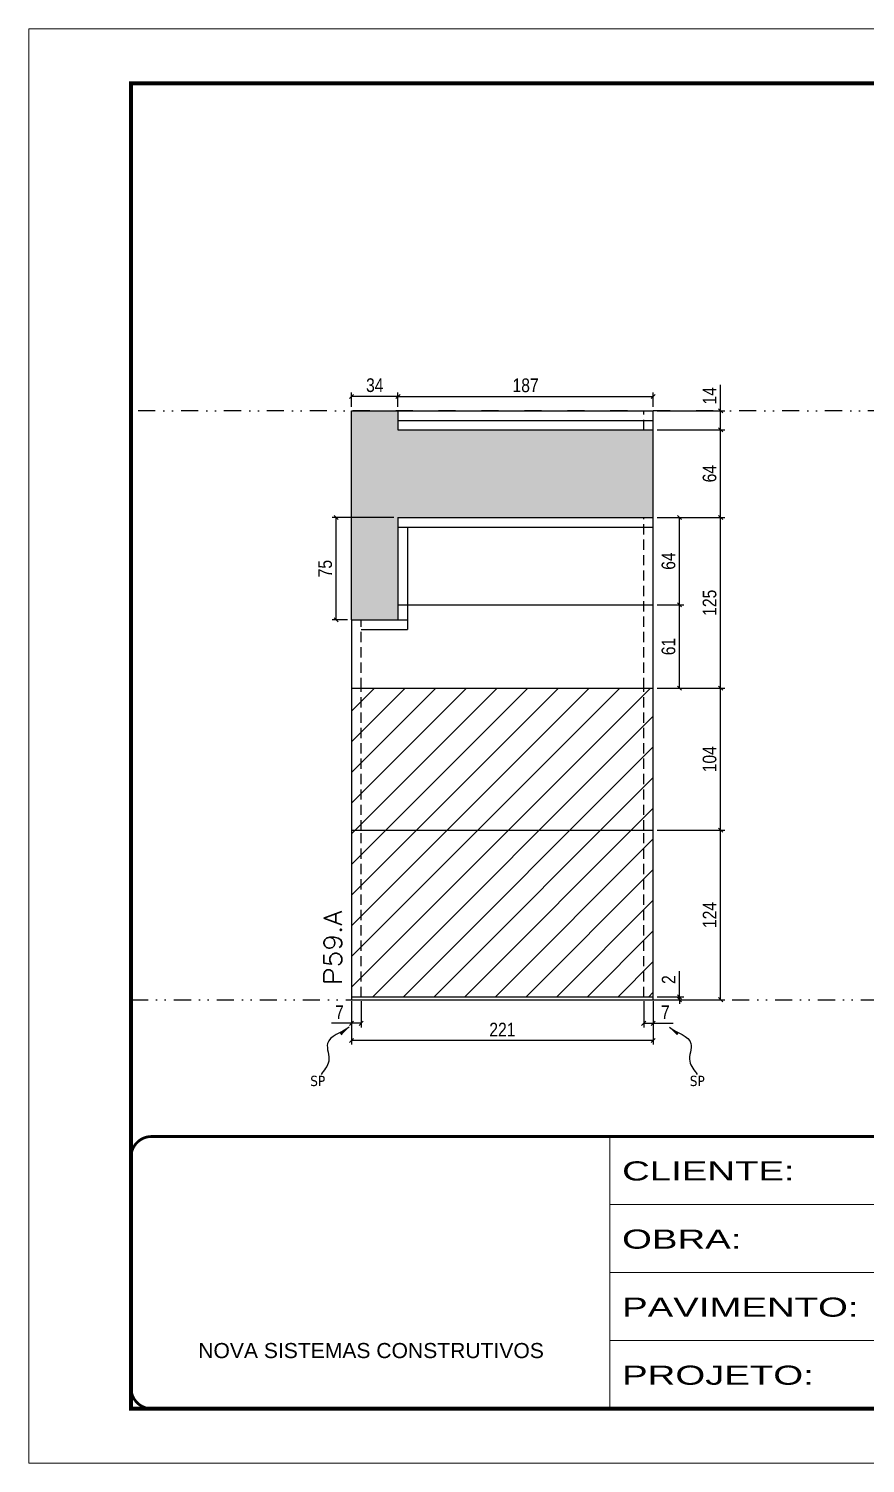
# Model space of a CAD drawing. Extents: x 14400 to 27878, y -21631 to 6985.
# Drawn here: x 14413 to 15026, y 3638 to 4688 of the extents above; entities that cross this region are included whole.
import ezdxf

# ---------------------------------------------------------------- set-up
doc = ezdxf.new("R2010")
doc.units = 0
for name, pattern in [('CONTINUO', [0]), ('DASHED', [0.75, 0.5, -0.25]), ('DIVIDE2', [0.625, 0.25, -0.125, 0, -0.125, 0, -0.125]), ('HIDDEN', [0.375, 0.25, -0.125])]:
    doc.linetypes.add(name, pattern=pattern)
for name, color, linetype in [('COTA', 241, 'Continuous'), ('Nível', 160, 'Continuous'), ('Painéis', 200, 'Continuous'), ('SARR_2.2x7', 40, 'Continuous'), ('Sarrafo de Pressão', 42, 'HIDDEN'), ('texto', 7, 'Continuous')]:
    doc.layers.add(name, color=color, linetype=linetype)
for name, color, linetype, lineweight in [('Folhas', 255, 'Continuous', 9), ('Hachura', 251, 'Continuous', 9), ('SARRAFO DE PRESSAO', 251, 'DASHED', 9), ('Texto Seção', 7, 'Continuous', 15)]:
    doc.layers.add(name, color=color, linetype=linetype, lineweight=lineweight)
doc.styles.add('ARIAL', font='arial.ttf')
doc.styles.add('COTA TECNICA', font='techl___.ttf', dxfattribs={"height": 10})
doc.styles.add('COTA TECNICA-50', font='techl___.ttf', dxfattribs={"height": 10})
doc.styles.add('REGUA-120', font='ROMANS.shx', dxfattribs={"height": 15})
doc.styles.get("Standard").update_dxf_attribs({"font": 'arial.ttf'})
doc.styles.add('Tecnologia', font='')
doc.styles.get('Tecnologia').set_extended_font_data('Forgotten Futurist')
doc.dimstyles.new('COTA PAINEL-50', dxfattribs={"dimtxt": 10, "dimasz": 3, "dimexe": 3, "dimexo": 3, "dimgap": 3, "dimtad": 1, "dimdec": 1, "dimzin": 12, "dimdsep": 46, "dimtxsty": 'COTA TECNICA-50', "dimblk1": 'OBLIQUE', "dimblk2": 'OBLIQUE', "dimsah": 1, "dimcen": 0.9, "dimclrd": 4, "dimclre": 4, "dimclrt": 240, "dimadec": 1, "dimazin": 3, "dimtfac": 1, "dimtdec": 1, "dimtmove": 0, "dimatfit": 3, "dimfxl": 1, "dimtolj": 1, "dimtzin": 12, "dimarcsym": 0})
doc.dimstyles.new('PAINEL', dxfattribs={"dimtxt": 10, "dimasz": 3, "dimexe": 3, "dimexo": 3, "dimgap": 3, "dimtad": 1, "dimdec": 1, "dimzin": 12, "dimdsep": 46, "dimtxsty": 'COTA TECNICA', "dimblk1": 'OBLIQUE', "dimblk2": 'OBLIQUE', "dimsah": 1, "dimcen": 0.9, "dimclrd": 4, "dimclre": 4, "dimclrt": 240, "dimadec": 1, "dimazin": 3, "dimtfac": 1, "dimtdec": 1, "dimtmove": 0, "dimatfit": 3, "dimfxl": 1, "dimtolj": 1, "dimtzin": 12, "dimarcsym": 0})
doc.dimstyles.get("Standard").update_dxf_attribs({"dimtxt": 0.18, "dimasz": 0.18, "dimexe": 0.18, "dimexo": 0.0625, "dimgap": 0.09, "dimtad": 0, "dimtih": 1, "dimtoh": 1, "dimdec": 4, "dimzin": 0, "dimdsep": 46, "dimtxsty": 'Standard', "dimcen": 0.09, "dimadec": 0, "dimazin": 0, "dimtfac": 1, "dimtdec": 4, "dimtofl": 0, "dimtmove": 0, "dimatfit": 3, "dimfxl": 1, "dimtolj": 1, "dimtzin": 0, "dimarcsym": 0})

# ---------------------------------------------------------------- blocks, each defined once
blk = doc.blocks.new('9999999999')
at = {"color": 30, "linetype": 'CONTINUO'}
for p, q in [((98564.6, 34230.2), (98564.6, 34429.4)), ((98564.6, 34379.6), (99584, 34379.6)), ((98564.6, 34329.8), (99488, 34329.8)), ((98564.6, 34280), (99488, 34280))]:
    blk.add_line(p, q, dxfattribs=at)
at = {"color": 30, "linetype": 'CONTINUO', "const_width": 2}
blk.add_lwpolyline([(99584, 34230.2), (99584, 34414.4, 0.414214), (99569, 34429.4), (98229, 34429.4, 0.414214), (98214, 34414.4), (98214, 34245.2, 0.414214), (98229, 34230.2), (99584, 34230.2)], format="xyb", dxfattribs=at)
at = {"layer": 'Folhas'}
blk.add_lwpolyline([(98139, 34190.2), (99624, 34190.2), (99624, 35240.2), (98139, 35240.2)], close=True, dxfattribs=at)
at = {"layer": 'Folhas', "color": 30, "const_width": 3}
blk.add_lwpolyline([(98214, 34230.2), (99584, 34230.2), (99584, 35200.2), (98214, 35200.2)], close=True, dxfattribs=at)
at = {"color": 7, "linetype": 'Continuous', "ltscale": 5, "style": 'ARIAL'}
blk.add_text('NOVA SISTEMAS CONSTRUTIVOS', height=11.059, dxfattribs=at).set_placement((98263.2, 34267.2))
at = {"layer": 'Folhas', "color": 7, "style": 'Tecnologia', "width": 1.5}
for s, p in [('CLIENTE:', (98573.7, 34397.2)), ('OBRA:', (98573.7, 34347.3)), ('PAVIMENTO:', (98573.7, 34297.5)), ('PROJETO:', (98573.7, 34247.7))]:
    blk.add_text(s, height=14, dxfattribs=at).set_placement(p)
blk = doc.blocks.new('_Oblique')
at = {"color": 0, "linetype": 'ByBlock', "lineweight": -2}
blk.add_line((-0.5, -0.5), (0.5, 0.5), dxfattribs=at)
blk = doc.blocks.new('*D1467')
at = {"layer": 'COTA', "color": 4, "lineweight": -2, "transparency": 16777216}
for p, q in [((14650, 3975.9), (14650, 3944)), ((14871, 3975.9), (14871, 3944)), ((14871, 3947), (14650, 3947))]:
    blk.add_line(p, q, dxfattribs=at)
at = {"layer": 'Defpoints', "color": 0, "transparency": 16777216}
for p in [(14650, 3978.9), (14871, 3978.9), (14650, 3947)]:
    blk.add_point(p, dxfattribs=at)
at = {"layer": 'COTA', "color": 4, "lineweight": -2, "transparency": 16777216, "xscale": 3, "yscale": 3, "zscale": 3, "rotation": 180}
blk.add_blockref('_Oblique', (14650, 3947), dxfattribs=at)
at = {"layer": 'COTA', "color": 4, "lineweight": -2, "transparency": 16777216, "xscale": 3, "yscale": 3, "zscale": 3}
blk.add_blockref('_Oblique', (14871, 3947), dxfattribs=at)
at = {"layer": 'COTA', "color": 240, "transparency": 16777216, "insert": (14760.5, 3955), "char_height": 10, "attachment_point": 5, "style": 'COTA TECNICA'}
blk.add_mtext('\\A1;221', dxfattribs=at)
blk = doc.blocks.new('*D1468')
at = {"layer": 'COTA', "color": 4, "lineweight": -2, "transparency": 16777216}
for p, q in [((14864, 3975.9), (14864, 3956.6)), ((14871, 3973.9), (14871, 3956.6)), ((14864, 3959.6), (14871, 3959.6)), ((14871, 3959.6), (14885.7, 3959.6))]:
    blk.add_line(p, q, dxfattribs=at)
at = {"layer": 'Defpoints', "color": 0, "transparency": 16777216}
for p in [(14864, 3978.9), (14871, 3976.9), (14871, 3959.6)]:
    blk.add_point(p, dxfattribs=at)
at = {"layer": 'COTA', "color": 4, "lineweight": -2, "transparency": 16777216, "xscale": 3, "yscale": 3, "zscale": 3, "rotation": 180}
blk.add_blockref('_Oblique', (14864, 3959.6), dxfattribs=at)
at = {"layer": 'COTA', "color": 4, "lineweight": -2, "transparency": 16777216, "xscale": 3, "yscale": 3, "zscale": 3}
blk.add_blockref('_Oblique', (14871, 3959.6), dxfattribs=at)
at = {"layer": 'COTA', "color": 240, "transparency": 16777216, "insert": (14879.9, 3967.7), "char_height": 10, "attachment_point": 5, "style": 'COTA TECNICA-50'}
blk.add_mtext('\\A1;7', dxfattribs=at)
blk = doc.blocks.new('*D1469')
at = {"layer": 'COTA', "color": 4, "lineweight": -2, "transparency": 16777216}
for p, q in [((14650, 3973.9), (14650, 3956.6)), ((14657, 3975.9), (14657, 3956.6)), ((14650, 3959.6), (14635.3, 3959.6)), ((14657, 3959.6), (14650, 3959.6))]:
    blk.add_line(p, q, dxfattribs=at)
at = {"layer": 'Defpoints', "color": 0, "transparency": 16777216}
for p in [(14650, 3976.9), (14657, 3978.9), (14650, 3959.6)]:
    blk.add_point(p, dxfattribs=at)
at = {"layer": 'COTA', "color": 4, "lineweight": -2, "transparency": 16777216, "xscale": 3, "yscale": 3, "zscale": 3, "rotation": 180}
blk.add_blockref('_Oblique', (14650, 3959.6), dxfattribs=at)
at = {"layer": 'COTA', "color": 4, "lineweight": -2, "transparency": 16777216, "xscale": 3, "yscale": 3, "zscale": 3}
blk.add_blockref('_Oblique', (14657, 3959.6), dxfattribs=at)
at = {"layer": 'COTA', "color": 240, "transparency": 16777216, "insert": (14641.1, 3967.7), "char_height": 10, "attachment_point": 5, "style": 'COTA TECNICA-50'}
blk.add_mtext('\\A1;7', dxfattribs=at)
blk = doc.blocks.new('*D1470')
at = {"layer": 'COTA', "color": 4, "lineweight": -2, "transparency": 16777216}
for p, q in [((14890.3, 3978.9), (14890.3, 3997.7)), ((14874, 3978.9), (14893.3, 3978.9)), ((14874, 3976.9), (14893.3, 3976.9)), ((14890.3, 3976.9), (14890.3, 3978.9)), ((14890.3, 3976.9), (14890.3, 3973.9))]:
    blk.add_line(p, q, dxfattribs=at)
at = {"layer": 'Defpoints', "color": 0, "transparency": 16777216}
for p in [(14871, 3978.9), (14871, 3976.9), (14890.3, 3976.9)]:
    blk.add_point(p, dxfattribs=at)
at = {"layer": 'COTA', "color": 4, "lineweight": -2, "transparency": 16777216, "xscale": 3, "yscale": 3, "zscale": 3}
for p, rotation in [((14890.3, 3978.9), 270), ((14890.3, 3976.9), 90)]:
    blk.add_blockref('_Oblique', p, dxfattribs=dict(at, rotation=rotation))
at = {"layer": 'COTA', "color": 240, "transparency": 16777216, "insert": (14882.3, 3991.6), "char_height": 10, "attachment_point": 5, "rotation": 90, "style": 'COTA TECNICA-50'}
blk.add_mtext('\\A1;2', dxfattribs=at)
blk = doc.blocks.new('*D1478')
at = {"layer": 'COTA', "color": 4, "linetype": 'ByBlock', "lineweight": -2, "transparency": 16777216}
for p, q in [((14874, 4100.9), (14923.4, 4100.9)), ((14920.4, 3976.9), (14920.4, 4100.9)), ((14874, 3976.9), (14923.4, 3976.9))]:
    blk.add_line(p, q, dxfattribs=at)
at = {"layer": 'Defpoints', "color": 0, "linetype": 'ByBlock', "transparency": 16777216}
for p in [(14871, 4100.9), (14920.4, 4100.9), (14871, 3976.9)]:
    blk.add_point(p, dxfattribs=at)
at = {"layer": 'COTA', "color": 4, "linetype": 'ByBlock', "lineweight": -2, "transparency": 16777216, "xscale": 3, "yscale": 3, "zscale": 3}
for p, rotation in [((14920.4, 4100.9), 90), ((14920.4, 3976.9), 270)]:
    blk.add_blockref('_Oblique', p, dxfattribs=dict(at, rotation=rotation))
at = {"layer": 'COTA', "color": 240, "linetype": 'ByBlock', "transparency": 16777216, "insert": (14912.3, 4038.9), "char_height": 10, "attachment_point": 5, "rotation": 90, "style": 'COTA TECNICA'}
blk.add_mtext('\\A1;124', dxfattribs=at)
blk = doc.blocks.new('*D1559')
at = {"layer": 'COTA', "color": 4, "lineweight": -2, "transparency": 16777216}
for p, q in [((14874, 4204.9), (14923.4, 4204.9)), ((14920.4, 4100.9), (14920.4, 4204.9)), ((14874, 4100.9), (14923.4, 4100.9))]:
    blk.add_line(p, q, dxfattribs=at)
at = {"layer": 'Defpoints', "color": 0, "transparency": 16777216}
for p in [(14871, 4204.9), (14920.4, 4204.9), (14871, 4100.9)]:
    blk.add_point(p, dxfattribs=at)
at = {"layer": 'COTA', "color": 4, "lineweight": -2, "transparency": 16777216, "xscale": 3, "yscale": 3, "zscale": 3}
for p, rotation in [((14920.4, 4204.9), 90), ((14920.4, 4100.9), 270)]:
    blk.add_blockref('_Oblique', p, dxfattribs=dict(at, rotation=rotation))
at = {"layer": 'COTA', "color": 240, "transparency": 16777216, "insert": (14912.3, 4152.9), "char_height": 10, "attachment_point": 5, "rotation": 90, "style": 'COTA TECNICA'}
blk.add_mtext('\\A1;104', dxfattribs=at)
blk = doc.blocks.new('*D3826')
at = {"layer": 'COTA', "color": 4, "lineweight": -2, "transparency": 16777216}
for p, q in [((14874, 4329.9), (14923.4, 4329.9)), ((14920.4, 4204.9), (14920.4, 4329.9)), ((14874, 4204.9), (14923.4, 4204.9))]:
    blk.add_line(p, q, dxfattribs=at)
at = {"layer": 'Defpoints', "color": 0, "transparency": 16777216}
for p in [(14871, 4329.9), (14920.4, 4329.9), (14871, 4204.9)]:
    blk.add_point(p, dxfattribs=at)
at = {"layer": 'COTA', "color": 4, "lineweight": -2, "transparency": 16777216, "xscale": 3, "yscale": 3, "zscale": 3}
for p, rotation in [((14920.4, 4329.9), 90), ((14920.4, 4204.9), 270)]:
    blk.add_blockref('_Oblique', p, dxfattribs=dict(at, rotation=rotation))
at = {"layer": 'COTA', "color": 240, "transparency": 16777216, "insert": (14912.3, 4267.4), "char_height": 10, "attachment_point": 5, "rotation": 90, "style": 'COTA TECNICA'}
blk.add_mtext('\\A1;125', dxfattribs=at)
blk = doc.blocks.new('*D3827')
at = {"layer": 'COTA', "color": 4, "lineweight": -2, "transparency": 16777216}
for p, q in [((14874, 4393.9), (14923.4, 4393.9)), ((14920.4, 4329.9), (14920.4, 4393.9)), ((14874, 4329.9), (14923.4, 4329.9))]:
    blk.add_line(p, q, dxfattribs=at)
at = {"layer": 'Defpoints', "color": 0, "transparency": 16777216}
for p in [(14871, 4393.9), (14920.4, 4393.9), (14871, 4329.9)]:
    blk.add_point(p, dxfattribs=at)
at = {"layer": 'COTA', "color": 4, "lineweight": -2, "transparency": 16777216, "xscale": 3, "yscale": 3, "zscale": 3}
for p, rotation in [((14920.4, 4393.9), 90), ((14920.4, 4329.9), 270)]:
    blk.add_blockref('_Oblique', p, dxfattribs=dict(at, rotation=rotation))
at = {"layer": 'COTA', "color": 240, "transparency": 16777216, "insert": (14912.3, 4361.9), "char_height": 10, "attachment_point": 5, "rotation": 90, "style": 'COTA TECNICA'}
blk.add_mtext('\\A1;64', dxfattribs=at)
blk = doc.blocks.new('*D3828')
at = {"layer": 'COTA', "color": 4, "lineweight": -2, "transparency": 16777216}
for p, q in [((14920.4, 4407.9), (14920.4, 4427)), ((14874, 4407.9), (14923.4, 4407.9)), ((14920.4, 4393.9), (14920.4, 4407.9)), ((14874, 4393.9), (14923.4, 4393.9))]:
    blk.add_line(p, q, dxfattribs=at)
at = {"layer": 'Defpoints', "color": 0, "transparency": 16777216}
for p in [(14871, 4407.9), (14920.4, 4407.9), (14871, 4393.9)]:
    blk.add_point(p, dxfattribs=at)
at = {"layer": 'COTA', "color": 4, "lineweight": -2, "transparency": 16777216, "xscale": 3, "yscale": 3, "zscale": 3}
for p, rotation in [((14920.4, 4407.9), 90), ((14920.4, 4393.9), 270)]:
    blk.add_blockref('_Oblique', p, dxfattribs=dict(at, rotation=rotation))
at = {"layer": 'COTA', "color": 240, "transparency": 16777216, "insert": (14912.3, 4418.9), "char_height": 10, "attachment_point": 5, "rotation": 90, "style": 'COTA TECNICA'}
blk.add_mtext('\\A1;14', dxfattribs=at)
blk = doc.blocks.new('*D3829')
at = {"layer": 'COTA', "color": 4, "lineweight": -2, "transparency": 16777216}
for p, q in [((14681, 4329.9), (14635.8, 4329.9)), ((14638.8, 4254.9), (14638.8, 4329.9)), ((14647, 4254.9), (14635.8, 4254.9))]:
    blk.add_line(p, q, dxfattribs=at)
at = {"layer": 'Defpoints', "color": 0, "transparency": 16777216}
for p in [(14638.8, 4329.9), (14684, 4329.9), (14650, 4254.9)]:
    blk.add_point(p, dxfattribs=at)
at = {"layer": 'COTA', "color": 4, "lineweight": -2, "transparency": 16777216, "xscale": 3, "yscale": 3, "zscale": 3}
for p, rotation in [((14638.8, 4329.9), 90), ((14638.8, 4254.9), 270)]:
    blk.add_blockref('_Oblique', p, dxfattribs=dict(at, rotation=rotation))
at = {"layer": 'COTA', "color": 240, "transparency": 16777216, "insert": (14630.7, 4292.4), "char_height": 10, "attachment_point": 5, "rotation": 90, "style": 'COTA TECNICA'}
blk.add_mtext('\\A1;75', dxfattribs=at)
blk = doc.blocks.new('*D3830')
at = {"layer": 'COTA', "color": 4, "lineweight": -2, "transparency": 16777216}
for p, q in [((14650, 4410.9), (14650, 4421.4)), ((14684, 4410.9), (14684, 4421.4)), ((14684, 4418.4), (14650, 4418.4))]:
    blk.add_line(p, q, dxfattribs=at)
at = {"layer": 'Defpoints', "color": 0, "transparency": 16777216}
for p in [(14650, 4418.4), (14650, 4407.9), (14684, 4407.9)]:
    blk.add_point(p, dxfattribs=at)
at = {"layer": 'COTA', "color": 4, "lineweight": -2, "transparency": 16777216, "xscale": 3, "yscale": 3, "zscale": 3, "rotation": 180}
blk.add_blockref('_Oblique', (14650, 4418.4), dxfattribs=at)
at = {"layer": 'COTA', "color": 4, "lineweight": -2, "transparency": 16777216, "xscale": 3, "yscale": 3, "zscale": 3}
blk.add_blockref('_Oblique', (14684, 4418.4), dxfattribs=at)
at = {"layer": 'COTA', "color": 240, "transparency": 16777216, "insert": (14667, 4426.6), "char_height": 10, "attachment_point": 5, "style": 'COTA TECNICA'}
blk.add_mtext('\\A1;34', dxfattribs=at)
blk = doc.blocks.new('*D3831')
at = {"layer": 'COTA', "color": 4, "lineweight": -2, "transparency": 16777216}
for p, q in [((14684, 4410.9), (14684, 4421.4)), ((14871, 4410.9), (14871, 4421.4)), ((14684, 4418.4), (14871, 4418.4))]:
    blk.add_line(p, q, dxfattribs=at)
at = {"layer": 'Defpoints', "color": 0, "transparency": 16777216}
for p in [(14871, 4418.4), (14684, 4407.9), (14871, 4407.9)]:
    blk.add_point(p, dxfattribs=at)
at = {"layer": 'COTA', "color": 4, "lineweight": -2, "transparency": 16777216, "xscale": 3, "yscale": 3, "zscale": 3, "rotation": 180}
blk.add_blockref('_Oblique', (14684, 4418.4), dxfattribs=at)
at = {"layer": 'COTA', "color": 4, "lineweight": -2, "transparency": 16777216, "xscale": 3, "yscale": 3, "zscale": 3}
blk.add_blockref('_Oblique', (14871, 4418.4), dxfattribs=at)
at = {"layer": 'COTA', "color": 240, "transparency": 16777216, "insert": (14777.5, 4426.5), "char_height": 10, "attachment_point": 5, "style": 'COTA TECNICA'}
blk.add_mtext('\\A1;187', dxfattribs=at)
blk = doc.blocks.new('*D3832')
at = {"layer": 'COTA', "color": 4, "lineweight": -2, "transparency": 16777216}
for p, q in [((14874, 4265.9), (14893.3, 4265.9)), ((14890.3, 4204.9), (14890.3, 4265.9)), ((14874, 4204.9), (14893.3, 4204.9))]:
    blk.add_line(p, q, dxfattribs=at)
at = {"layer": 'Defpoints', "color": 0, "transparency": 16777216}
for p in [(14871, 4265.9), (14890.3, 4265.9), (14871, 4204.9)]:
    blk.add_point(p, dxfattribs=at)
at = {"layer": 'COTA', "color": 4, "lineweight": -2, "transparency": 16777216, "xscale": 3, "yscale": 3, "zscale": 3}
for p, rotation in [((14890.3, 4265.9), 90), ((14890.3, 4204.9), 270)]:
    blk.add_blockref('_Oblique', p, dxfattribs=dict(at, rotation=rotation))
at = {"layer": 'COTA', "color": 240, "transparency": 16777216, "insert": (14882.2, 4235.4), "char_height": 10, "attachment_point": 5, "rotation": 90, "style": 'COTA TECNICA'}
blk.add_mtext('\\A1;61', dxfattribs=at)
blk = doc.blocks.new('*D3833')
at = {"layer": 'COTA', "color": 4, "lineweight": -2, "transparency": 16777216}
for p, q in [((14874, 4329.9), (14893.3, 4329.9)), ((14890.3, 4265.9), (14890.3, 4329.9)), ((14874, 4265.9), (14893.3, 4265.9))]:
    blk.add_line(p, q, dxfattribs=at)
at = {"layer": 'Defpoints', "color": 0, "transparency": 16777216}
for p in [(14871, 4329.9), (14890.3, 4329.9), (14871, 4265.9)]:
    blk.add_point(p, dxfattribs=at)
at = {"layer": 'COTA', "color": 4, "lineweight": -2, "transparency": 16777216, "xscale": 3, "yscale": 3, "zscale": 3}
for p, rotation in [((14890.3, 4329.9), 90), ((14890.3, 4265.9), 270)]:
    blk.add_blockref('_Oblique', p, dxfattribs=dict(at, rotation=rotation))
at = {"layer": 'COTA', "color": 240, "transparency": 16777216, "insert": (14882.2, 4297.9), "char_height": 10, "attachment_point": 5, "rotation": 90, "style": 'COTA TECNICA'}
blk.add_mtext('\\A1;64', dxfattribs=at)

msp = doc.modelspace()

# ---------------------------------------------------------------- hatches: boundary and pattern name
at = {"layer": 'COTA'}
h = msp.add_hatch(dxfattribs=at)
h.set_pattern_fill('AR-CONC', color=256, scale=0.03)
h.paths.add_polyline_path([(14871.01, 4329.86), (14871.01, 4393.86), (14684.01, 4393.86), (14684.01, 4407.86), (14650.01, 4407.86), (14650.01, 4254.86), (14684.01, 4254.86), (14684.01, 4329.86)])
at = {"layer": 'Hachura'}
h = msp.add_hatch(dxfattribs=at)
h.set_pattern_fill('ANSI31', color=256, scale=5)
h.paths.add_polyline_path([(14871.01, 4204.86), (14650.01, 4204.86), (14650.01, 4100.86), (14871.01, 4100.86)])
h.paths.add_polyline_path([(14871.01, 4100.86), (14650.01, 4100.86), (14650.01, 3978.86), (14871.01, 3978.86)])
h.paths.add_polyline_path([(15284.65, 4100.86), (15063.65, 4100.86), (15063.65, 3978.86), (15284.65, 3978.86)])
h.paths.add_polyline_path([(15512.53, 4197.86), (15487.53, 4197.86), (15487.53, 3978.86), (15512.53, 3978.86)])
h.paths.add_polyline_path([(15713.35, 4214.84), (15688.35, 4214.84), (15688.35, 3978.86), (15713.35, 3978.86)])

# ---------------------------------------------------------------- linework, layer by layer
at = {"layer": 'COTA'}
for p, q in [((14650.01, 4254.86), (14650.01, 4407.86)), ((14650.01, 4407.86), (14684.01, 4407.86)), ((14871.01, 4329.86), (14871.01, 4393.86)), ((14684.01, 4254.86), (14691.01, 4254.86)), ((14691.01, 4254.86), (14691.01, 4247.86))]:
    msp.add_line(p, q, dxfattribs=at)
at = {"layer": 'Nível', "color": 4, "linetype": 'DIVIDE2', "ltscale": 50}
for p, q in [((15858.47, 4407.86), (14488.47, 4407.86)), ((14488.47, 3976.86), (15858.47, 3976.86))]:
    msp.add_line(p, q, dxfattribs=at)
at = {"layer": 'Painéis'}
for p, q in [((14684.01, 4407.86), (14871.01, 4407.86)), ((14684.01, 4407.86), (14684.01, 4393.86)), ((14871.01, 4393.86), (14871.01, 4407.86)), ((14684.01, 4393.86), (14871.01, 4393.86)), ((14684.01, 4329.86), (14871.01, 4329.86)), ((14684.01, 4329.86), (14684.01, 4254.86)), ((14871.01, 3978.86), (14871.01, 4329.86)), ((14684.01, 4265.86), (14871.01, 4265.86)), ((14650.01, 4254.86), (14650.01, 3978.86)), ((14650.01, 4254.86), (14684.01, 4254.86)), ((14650.01, 4204.86), (14871.01, 4204.86)), ((14650.01, 4100.86), (14871.01, 4100.86))]:
    msp.add_line(p, q, dxfattribs=at)
msp.add_lwpolyline([(14871.01, 3978.86), (14650.01, 3978.86), (14650.01, 3976.86), (14871.01, 3976.86)], close=True, dxfattribs=at)
at = {"layer": 'SARR_2.2x7'}
for p, q in [((14684.01, 4400.86), (14871.01, 4400.86)), ((14684.01, 4322.86), (14871.01, 4322.86)), ((14691.01, 4322.86), (14691.01, 4254.86)), ((14657.01, 4247.86), (14691.01, 4247.86))]:
    msp.add_line(p, q, dxfattribs=at)
at = {"layer": 'Sarrafo de Pressão', "ltscale": 30}
for p, q in [((14864.01, 4393.86), (14864.01, 4407.86)), ((14864.01, 4204.86), (14864.01, 4329.86)), ((14657.01, 4204.86), (14657.01, 4254.86)), ((14657.01, 4100.86), (14657.01, 4204.86)), ((14864.01, 4100.86), (14864.01, 4204.86)), ((14657.01, 3978.86), (14657.01, 4100.86)), ((14864.01, 3978.86), (14864.01, 4100.86))]:
    msp.add_line(p, q, dxfattribs=at)

# ---------------------------------------------------------------- block references
at = {"layer": 'SARRAFO DE PRESSAO', "color": 6, "linetype": 'ByBlock'}
msp.add_blockref('9999999999', (-83725.51, -30552.63), dxfattribs=at)

# ---------------------------------------------------------------- texts
at = {"layer": 'texto', "color": 0, "char_height": 7.5, "attachment_point": 5}
for insert in [(14625.23, 3917.37), (14903.26, 3917.37)]:
    msp.add_mtext('{\\fTahoma|b0|i0|c0|p34;\\C4;SP}', dxfattribs=dict(at, insert=insert))
at = {"layer": 'Texto Seção', "style": 'REGUA-120', "width": 1.1}
msp.add_text('P59.A', height=13, rotation=90, dxfattribs=at).set_placement((14642.76, 3987.62))

# ---------------------------------------------------------------- dimensions: what is measured, and where the dimension line sits
at = {"layer": 'COTA'}
for base, p1, p2, dimstyle, picture, middle in [((14650.01, 4418.36), (14684.01, 4407.86), (14650.01, 4407.86), 'PAINEL', '*D3830', (14667.01, 4426.58)), ((14871.01, 4418.36), (14684.01, 4407.86), (14871.01, 4407.86), 'PAINEL', '*D3831', (14777.51, 4426.45)), ((14871.01, 3959.62), (14864.01, 3978.86), (14871.01, 3976.86), 'COTA PAINEL-50', '*D1468', (14879.88, 3967.69))]:
    dim = msp.add_linear_dim(base=base, p1=p1, p2=p2, dimstyle=dimstyle, dxfattribs=at)
    dim.commit()
    dim.dimension.update_dxf_attribs({"geometry": picture, "text_midpoint": middle})
for base, p1, p2, angle, dimstyle, picture, middle in [((14920.38, 4407.86), (14871.01, 4393.86), (14871.01, 4407.86), 90, 'PAINEL', '*D3828', (14912.3, 4418.92)), ((14920.38, 4393.86), (14871.01, 4329.86), (14871.01, 4393.86), 90, 'PAINEL', '*D3827', (14912.28, 4361.86)), ((14638.81, 4329.86), (14650.01, 4254.86), (14684.01, 4329.86), 90, 'PAINEL', '*D3829', (14630.7, 4292.36)), ((14920.38, 4329.86), (14871.01, 4204.86), (14871.01, 4329.86), 90, 'PAINEL', '*D3826', (14912.27, 4267.36)), ((14890.27, 4265.86), (14871.01, 4204.86), (14871.01, 4265.86), 90, 'PAINEL', '*D3832', (14882.17, 4235.36)), ((14920.38, 4204.86), (14871.01, 4100.86), (14871.01, 4204.86), 90, 'PAINEL', '*D1559', (14912.28, 4152.86)), ((14650.01, 3959.62), (14657.01, 3978.86), (14650.01, 3976.86), 180, 'COTA PAINEL-50', '*D1469', (14641.14, 3967.69))]:
    dim = msp.add_linear_dim(base=base, p1=p1, p2=p2, angle=angle, dimstyle=dimstyle, dxfattribs=at)
    dim.commit()
    dim.dimension.update_dxf_attribs({"geometry": picture, "text_midpoint": middle})
for base, p1, p2, angle, override, picture, middle in [((14890.27, 4329.86), (14871.01, 4265.86), (14871.01, 4329.86), 90, {"dimtmove": 1}, '*D3833', (14882.17, 4297.86)), ((14650.01, 3946.97), (14871.01, 3978.86), (14650.01, 3978.86), 180, {"dimarcsym": 2}, '*D1467', (14760.51, 3955.02))]:
    dim = msp.add_linear_dim(base=base, p1=p1, p2=p2, angle=angle, dimstyle='PAINEL', override=override, dxfattribs=at)
    dim.commit()
    dim.dimension.update_dxf_attribs({"geometry": picture, "text_midpoint": middle})
at = {"layer": 'COTA', "linetype": 'ByBlock'}
dim = msp.add_aligned_dim(p1=(14871.01, 3976.86), p2=(14871.01, 4100.86), distance=-49.37, dimstyle='PAINEL', dxfattribs=at)
dim.commit()
dim.dimension.update_dxf_attribs({"geometry": '*D1478', "text_midpoint": (14912.3, 4038.86)})
at = {"layer": 'COTA'}
dim = msp.add_linear_dim(base=(14890.27, 3976.86), p1=(14871.01, 3978.86), p2=(14871.01, 3976.86), angle=90, dimstyle='COTA PAINEL-50', dxfattribs=at)
dim.commit()
dim.dimension.update_dxf_attribs({"geometry": '*D1470', "text_midpoint": (14890.27, 3991.61), "dimtype": 160})

# ---------------------------------------------------------------- leaders
at = {"layer": 'COTA', "path_type": 1}
for points in [[(14648.18, 3956.68), (14632.4, 3944.84), (14633.32, 3931.84), (14627.77, 3922.06)], [(14882.84, 3956.68), (14898.62, 3944.84), (14897.7, 3931.84), (14903.25, 3922.06)]]:
    msp.add_leader(points, dimstyle='Standard', override={"dimasz": 8}, dxfattribs=at)

doc.saveas('drawing.dxf')
